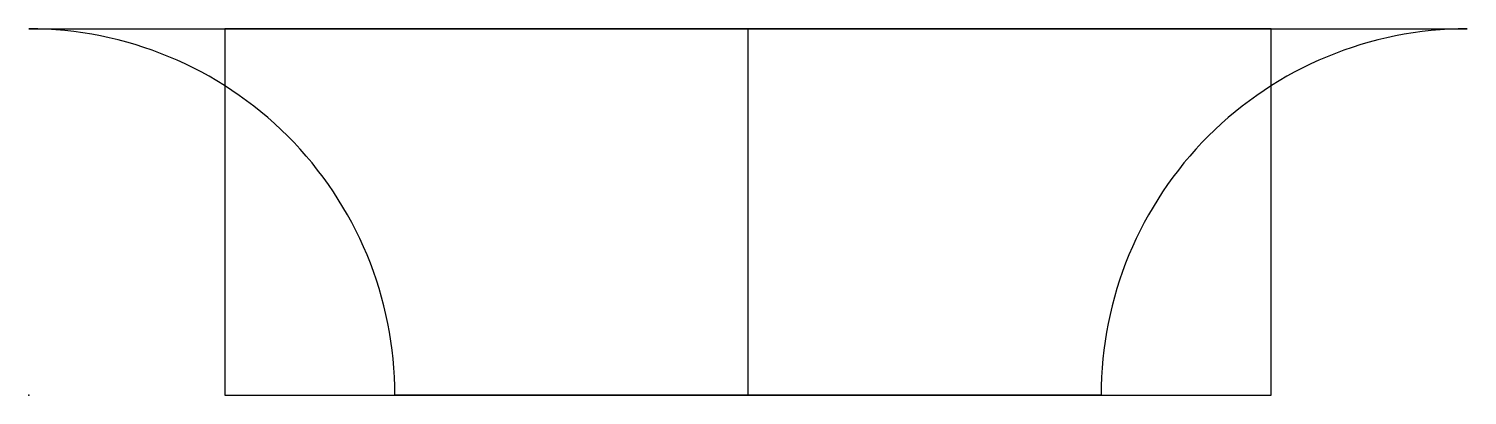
# Model space of a CAD drawing. Header units: millimetres. Extents: x 0 to 110, y 0 to 28.
import ezdxf

# ---------------------------------------------------------------- set-up
doc = ezdxf.new("R2010")
doc.units = ezdxf.units.MM
doc.layers.get('0').update_dxf_attribs({"linetype": 'CONTINUOUS'})

msp = doc.modelspace()

# ---------------------------------------------------------------- linework, layer by layer
for p, q in [((55, 0), (55, 28)), ((15, 0), (95, 0))]:
    msp.add_line(p, q)
msp.add_lwpolyline([(28, 0, 0.414214), (0, 28), (110, 28, 0.414214), (82, 0)], format="xyb", close=True)
msp.add_lwpolyline([(15, 0), (95, 0), (95, 28), (15, 28)], close=True)
msp.add_point((0, 0))

doc.saveas('drawing.dxf')
